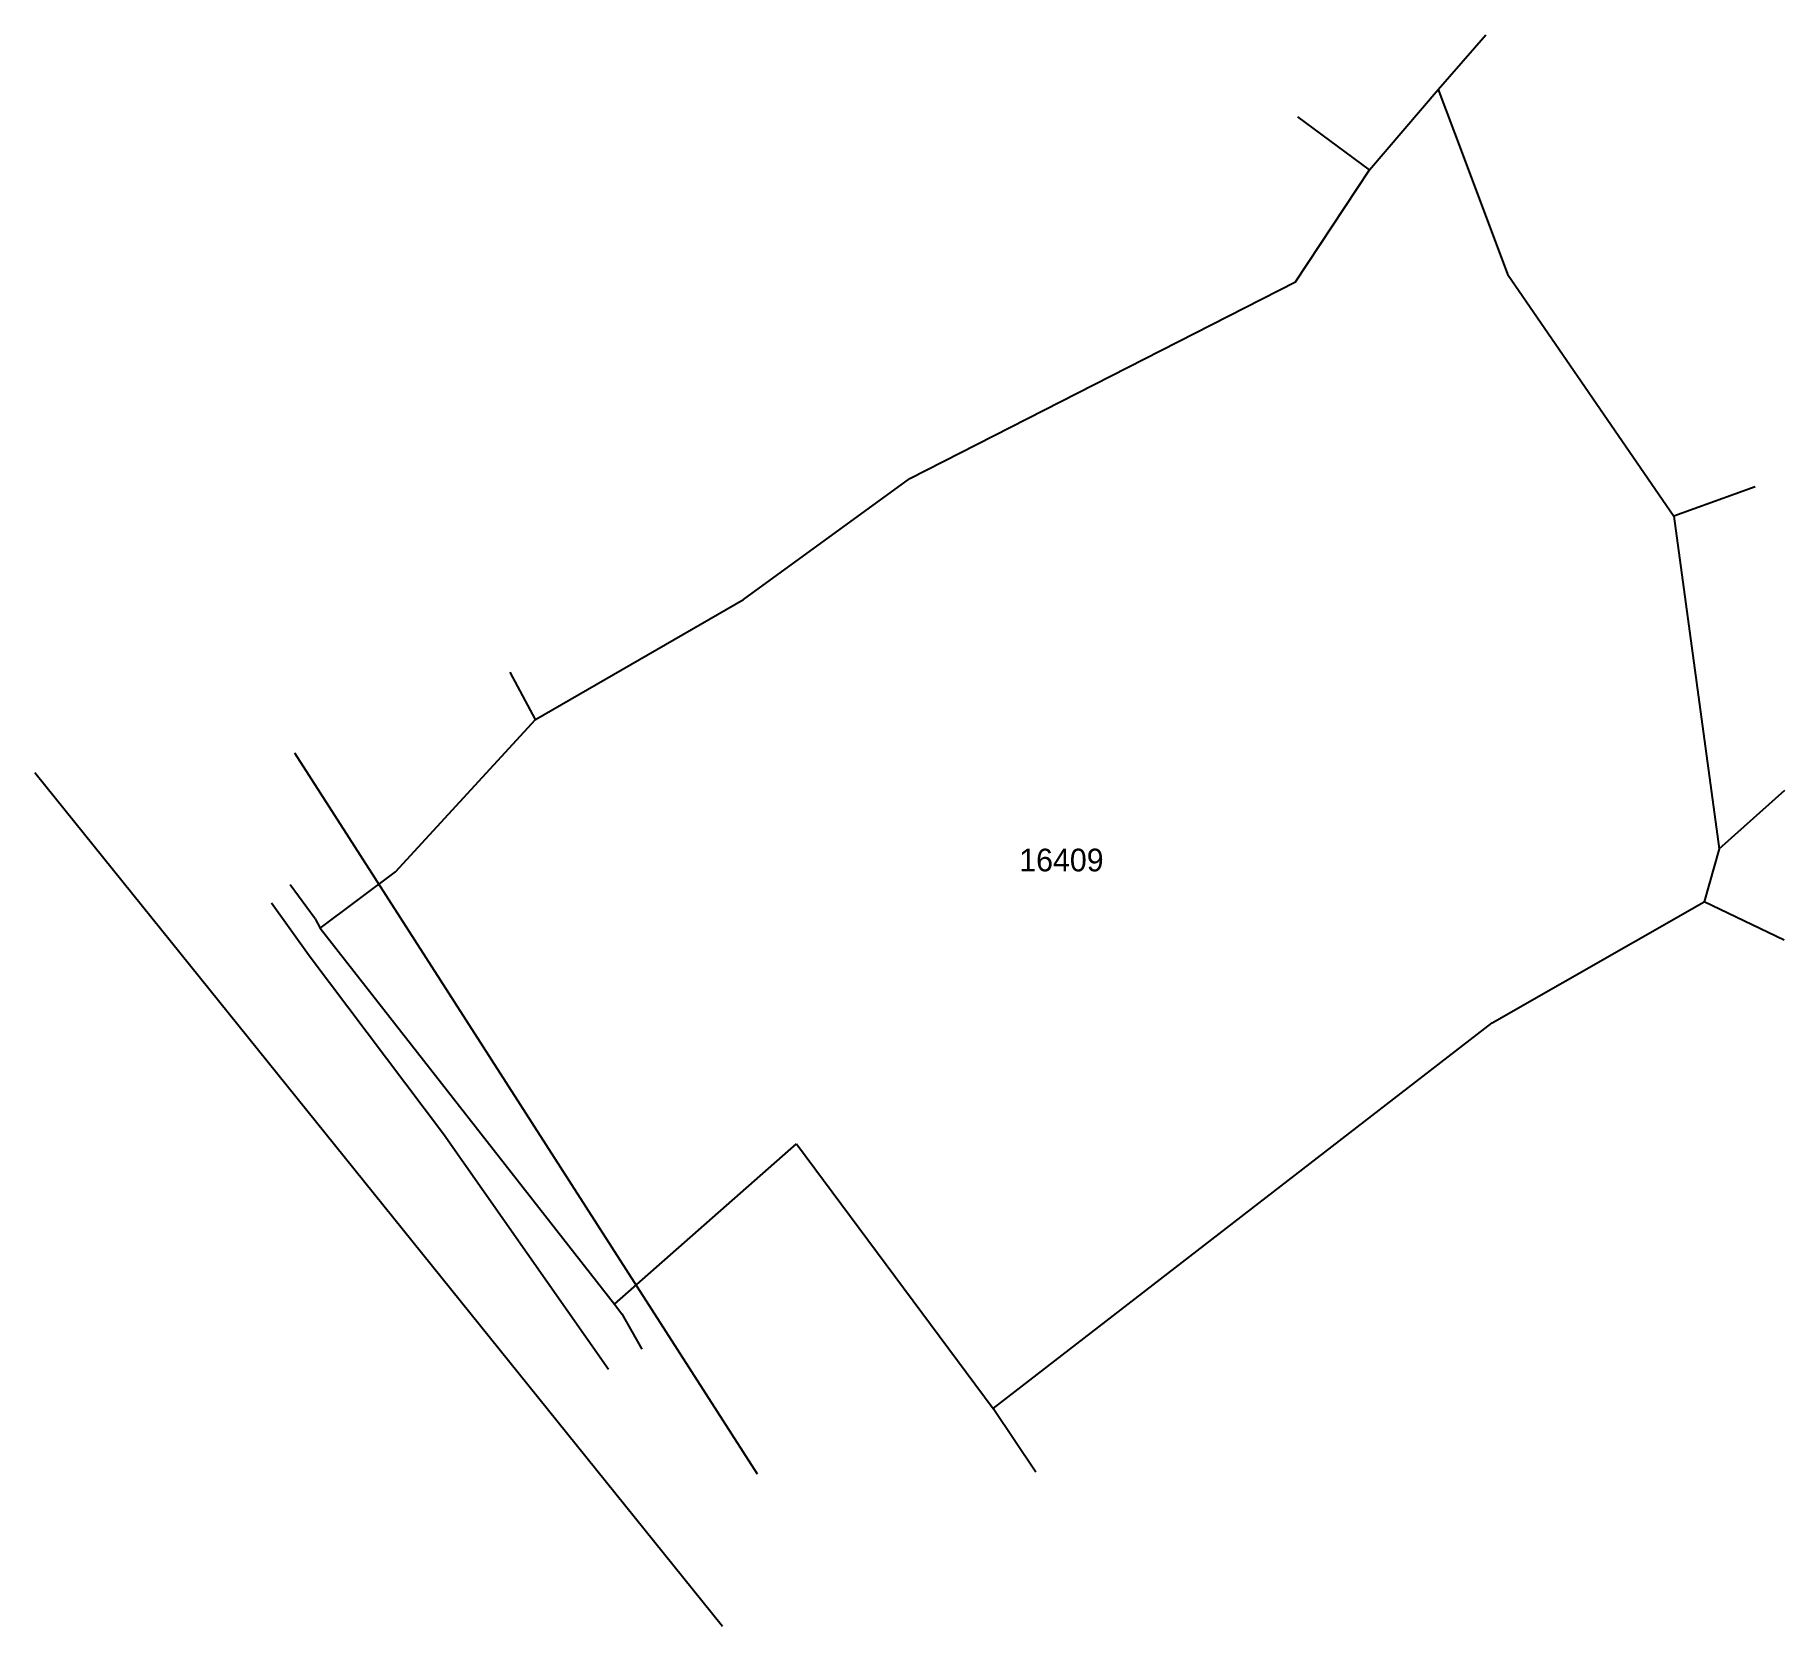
# Model space of a CAD drawing. Extents: x 548981 to 549213, y 1841497 to 1841708.
import ezdxf

# ---------------------------------------------------------------- set-up
doc = ezdxf.new("R2010")
doc.units = 0
for name, color, linetype in [('Level 10', 7, 'Continuous'), ('Level 23', 7, 'Continuous'), ('Level 52', 7, 'Continuous'), ('Level 61', 7, 'Continuous')]:
    doc.layers.add(name, color=color, linetype=linetype)

msp = doc.modelspace()

# ---------------------------------------------------------------- linework, layer by layer
at = {"layer": 'Level 10'}
for p, q in [((549204, 1841600), (549212.7, 1841607.79)), ((549113.66, 1841517.6), (549108, 1841526))]:
    msp.add_line(p, q, dxfattribs=at)
for points in [[(549208.78, 1841647.91), (549198, 1841644)], [(549047.51, 1841617.11), (549044.14, 1841623.39)], [(549212.6, 1841587.92), (549202, 1841593)]]:
    msp.add_lwpolyline(points, dxfattribs=at)
at = {"layer": 'Level 23'}
for points in [[(549018.38, 1841590.76), (549015.05, 1841595.27)], [(549012.59, 1841592.86), (549017.73, 1841585.73), (549035.35, 1841562.35), (549057.16, 1841531.19)], [(549058.92, 1841538.54), (549061.54, 1841533.87)]]:
    msp.add_lwpolyline(points, dxfattribs=at)
at = {"layer": 'Level 52'}
for p, q in [((549166.84, 1841700.42), (549170, 1841692)), ((549170, 1841692), (549176, 1841676)), ((549148, 1841675), (549157.76, 1841689.82)), ((549176, 1841676), (549198, 1841644)), ((549097, 1841649), (549148, 1841675)), ((549075, 1841633), (549097, 1841649)), ((549198, 1841644), (549204, 1841600)), ((549047.51, 1841617.11), (549075, 1841633)), ((549029, 1841597), (549047.51, 1841617.11)), ((549015.64, 1841612.73), (549076.83, 1841517.35)), ((548981.33, 1841610.12), (549072.24, 1841497.24)), ((549204, 1841600), (549202, 1841593)), ((549019.03, 1841589.52), (549029, 1841597)), ((549174, 1841577), (549202, 1841593)), ((549018.38, 1841590.76), (549019.03, 1841589.52)), ((549019.03, 1841589.52), (549057.93, 1841539.82)), ((549108, 1841526), (549174, 1841577)), ((549057.93, 1841539.82), (549082, 1841561)), ((549082, 1841561), (549108, 1841526)), ((549057.93, 1841539.82), (549058.92, 1841538.54))]:
    msp.add_line(p, q, dxfattribs=at)
at = {"layer": 'Level 61'}
for p, q in [((549166.84, 1841700.42), (549173.14, 1841707.65)), ((549157.76, 1841689.82), (549166.84, 1841700.42)), ((549157.76, 1841689.82), (549148.3, 1841696.84))]:
    msp.add_line(p, q, dxfattribs=at)

# ---------------------------------------------------------------- texts
at = {"layer": 'Level 52'}
msp.add_text('16409', height=3, dxfattribs=at).set_placement((549111.46, 1841597.04))

doc.saveas('drawing.dxf')
